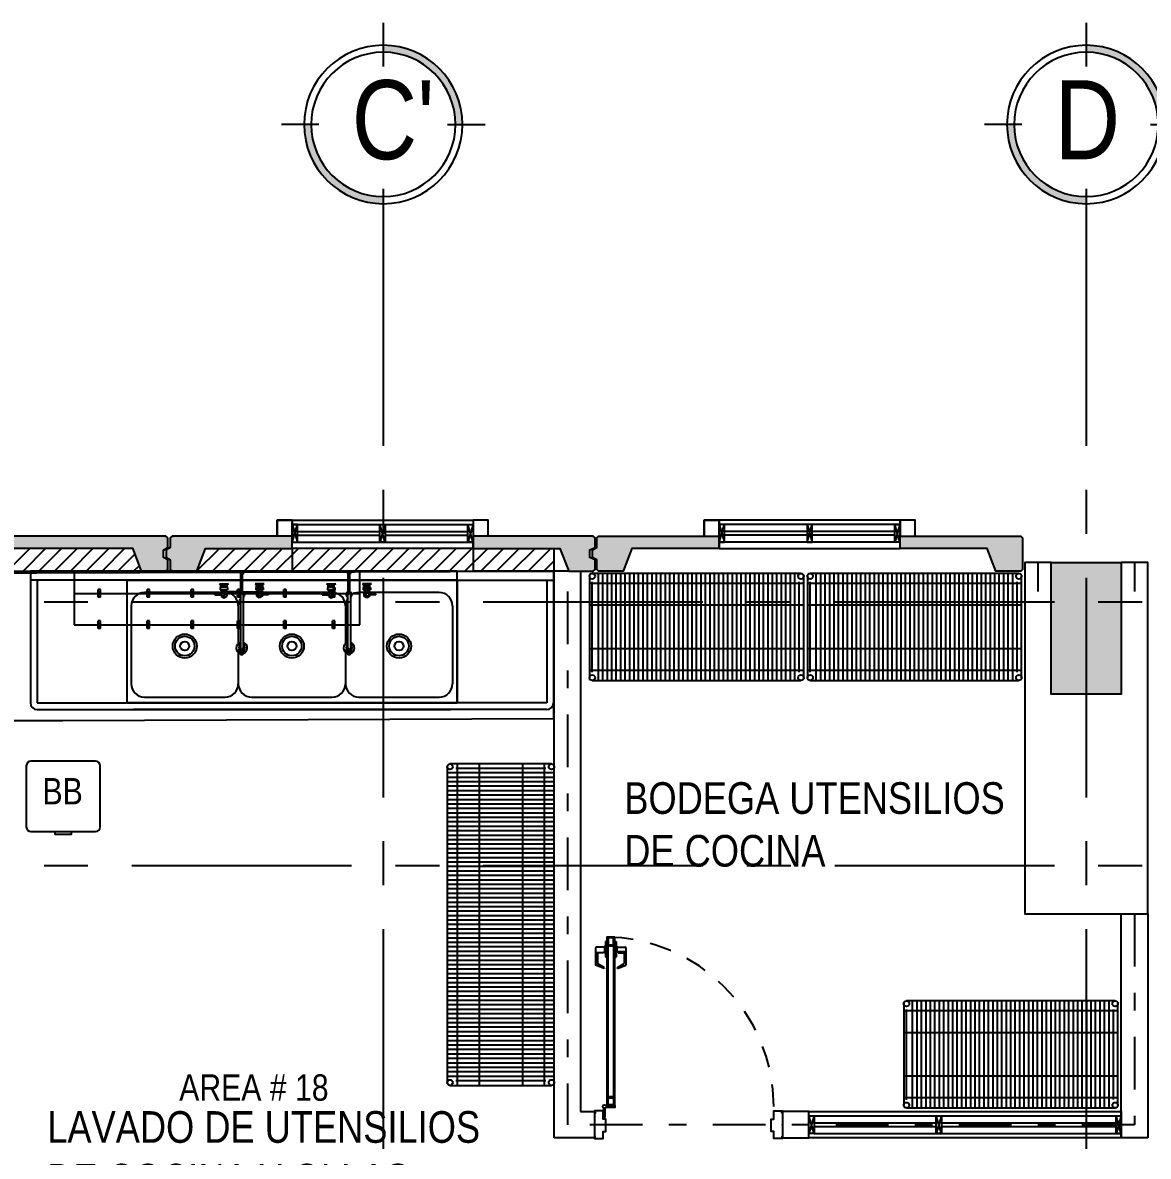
# Model space of a CAD drawing. Extents: x -28 to 149, y -33 to 76.
# Drawn here: x 17.95 to 24.35, y 31.62 to 38.07 of the extents above; entities that cross this region are included whole.
import ezdxf

# ---------------------------------------------------------------- set-up
doc = ezdxf.new("R2010")
doc.units = 0
for name, pattern in [('CENTER', [2, 1.25, -0.25, 0.25, -0.25]), ('DASHDOT', [1, 0.5, -0.25, 0, -0.25]), ('DASHDOT2', [12.7, 6.35, -3.175, 0, -3.175]), ('HIDDEN2', [0.1875, 0.125, -0.0625])]:
    doc.linetypes.add(name, pattern=pattern)
doc.layers.add('01', color=1, linetype='Continuous', lineweight=25)
for name, color, linetype in [('arq-columnas', 5, 'Continuous'), ('arq-ejes', 1, 'DASHDOT2'), ('arq-ejes-circulo', 3, 'Continuous'), ('arq-ejes-principales', 1, 'CENTER'), ('arq-ejes-text', 2, 'Continuous'), ('arq-equipamiento', 1, 'Continuous'), ('arq-hatch', 252, 'Continuous'), ('arq-mobiliario', 1, 'Continuous'), ('arq-mobiliario sanitario', 1, 'Continuous'), ('arq-pared mamposteria', 4, 'Continuous'), ('arq-paredes-liv', 3, 'Continuous'), ('arq-prefafricado', 1, 'Continuous'), ('arq-puertas', 2, 'Continuous'), ('arq-tarimas', 1, 'Continuous'), ('arq-text-area', 3, 'Continuous'), ('arq-text-codigo', 1, 'Continuous'), ('arq-text-equipamiento', 2, 'Continuous'), ('arq-ventanas', 2, 'Continuous')]:
    doc.layers.add(name, color=color, linetype=linetype)
doc.layers.add('mv', color=191, linetype='Continuous', plot=False)
doc.styles.add('dape 2', font='ARIALN.TTF', dxfattribs={"height": 2.5})

# ---------------------------------------------------------------- blocks, each defined once
blk = doc.blocks.new('*U156')
at = {"linetype": 'Continuous'}
h = blk.add_hatch(color=251, dxfattribs=at)
h.paths.add_polyline_path([(0.1643, 0.326), (0.1803, 0.326, -0.414214), (0, 0.1457), (0, 0.1617, 0.414214)])
h.paths.add_polyline_path([(-0.1643, 0.326), (-0.1803, 0.326, -0.414214), (0, 0.5063), (0, 0.4903, 0.414214)])
for p, q in [((0, 0.5577), (0, 0.4724)), ((0, 0.5432), (0, 0.4579)), ((-0.1464, 0.326), (-0.2317, 0.326)), ((0.1464, 0.326), (0.2317, 0.326)), ((0, 0.1796), (0, 0.0943))]:
    blk.add_line(p, q, dxfattribs=at)
at = {"linetype": 'CENTER', "ltscale": 0.7}
blk.add_line((0, 0.1457), (0, 0.1457), dxfattribs=at)
at = {"linetype": 'Continuous'}
for radius in [0.1803, 0.1643]:
    blk.add_circle((0, 0.326), radius, dxfattribs=at)
blk = doc.blocks.new('BB')
for points in [[(0.1842, 0), (-0.1842, 0)], [(-0.21, -0.0258), (-0.21, -0.3742)], [(0.21, -0.3742), (0.21, -0.0258)], [(-0.1842, -0.4), (0.1842, -0.4)]]:
    blk.add_lwpolyline(points)
blk.add_lwpolyline([(0.0452, -0.4), (0.0452, -0.4171), (-0.0452, -0.4171), (-0.0452, -0.4)], close=True)
for centre, start, end in [((0.1842, -0.0258), 0, 90), ((-0.1842, -0.0258), 90, 180), ((-0.1842, -0.3742), 180, 270), ((0.1842, -0.3742), 270, 0)]:
    blk.add_arc(centre, 0.0258, start, end)
blk = doc.blocks.new('AEREO')
for p, q in [((0, 0.3048), (1.6256, 0.3048)), ((0, 0.3048), (0, 0)), ((1.6256, 0), (1.6256, 0.3048)), ((0.1378, 0.1559), (0.1378, 0.1997)), ((0.1505, 0.1997), (0.1378, 0.1997)), ((0.1505, 0.1559), (0.1505, 0.1997)), ((0.4159, 0.1559), (0.4159, 0.1997)), ((0.4286, 0.1997), (0.4159, 0.1997)), ((0.4286, 0.1559), (0.4286, 0.1997)), ((0.6793, 0.1997), (0.6666, 0.1997)), ((0.6666, 0.1559), (0.6666, 0.1997)), ((0.6793, 0.1559), (0.6793, 0.1997)), ((0.93, 0.1559), (0.93, 0.1997)), ((0.9427, 0.1997), (0.93, 0.1997)), ((0.9427, 0.1559), (0.9427, 0.1997)), ((1.2061, 0.1997), (1.1934, 0.1997)), ((1.1934, 0.1559), (1.1934, 0.1997)), ((1.2061, 0.1559), (1.2061, 0.1997)), ((1.4713, 0.1559), (1.4713, 0.1997)), ((1.484, 0.1997), (1.4713, 0.1997)), ((1.484, 0.1559), (1.484, 0.1997)), ((0, 0.1778), (1.6256, 0.1778)), ((0.1505, 0.1854), (0.1378, 0.1854)), ((0.1505, 0.1702), (0.1378, 0.1702)), ((0.1505, 0.1559), (0.1378, 0.1559)), ((0.4286, 0.1854), (0.4159, 0.1854)), ((0.4286, 0.1702), (0.4159, 0.1702)), ((0.4286, 0.1559), (0.4159, 0.1559)), ((0.6793, 0.1854), (0.6666, 0.1854)), ((0.6793, 0.1702), (0.6666, 0.1702)), ((0.6793, 0.1559), (0.6666, 0.1559)), ((0.9427, 0.1854), (0.93, 0.1854)), ((0.9427, 0.1702), (0.93, 0.1702)), ((0.9427, 0.1559), (0.93, 0.1559)), ((1.2061, 0.1854), (1.1934, 0.1854)), ((1.2061, 0.1702), (1.1934, 0.1702)), ((1.2061, 0.1559), (1.1934, 0.1559)), ((1.484, 0.1854), (1.4713, 0.1854)), ((1.484, 0.1702), (1.4713, 0.1702)), ((1.484, 0.1559), (1.4713, 0.1559)), ((0, 0), (1.6256, 0)), ((0.1505, 0.0219), (0.1378, 0.0219)), ((0.1378, -0.0219), (0.1378, 0.0219)), ((0.1505, 0.0076), (0.1378, 0.0076)), ((0.1505, -0.0219), (0.1505, 0.0219)), ((0.4286, 0.0219), (0.4159, 0.0219)), ((0.4159, -0.0219), (0.4159, 0.0219)), ((0.4286, 0.0076), (0.4159, 0.0076)), ((0.4286, -0.0219), (0.4286, 0.0219)), ((0.6666, -0.0219), (0.6666, 0.0219)), ((0.6793, 0.0219), (0.6666, 0.0219)), ((0.6793, 0.0076), (0.6666, 0.0076)), ((0.6793, -0.0219), (0.6793, 0.0219)), ((0.9427, 0.0219), (0.93, 0.0219)), ((0.93, -0.0219), (0.93, 0.0219)), ((0.9427, 0.0076), (0.93, 0.0076)), ((0.9427, -0.0219), (0.9427, 0.0219)), ((1.1934, -0.0219), (1.1934, 0.0219)), ((1.2061, 0.0219), (1.1934, 0.0219)), ((1.2061, 0.0076), (1.1934, 0.0076)), ((1.2061, -0.0219), (1.2061, 0.0219)), ((1.484, 0.0219), (1.4713, 0.0219)), ((1.4713, -0.0219), (1.4713, 0.0219)), ((1.484, 0.0076), (1.4713, 0.0076)), ((1.484, -0.0219), (1.484, 0.0219)), ((0.1505, -0.0076), (0.1378, -0.0076)), ((0.1505, -0.0219), (0.1378, -0.0219)), ((0.4286, -0.0076), (0.4159, -0.0076)), ((0.4286, -0.0219), (0.4159, -0.0219)), ((0.6793, -0.0076), (0.6666, -0.0076)), ((0.6793, -0.0219), (0.6666, -0.0219)), ((0.9427, -0.0076), (0.93, -0.0076)), ((0.9427, -0.0219), (0.93, -0.0219)), ((1.2061, -0.0076), (1.1934, -0.0076)), ((1.2061, -0.0219), (1.1934, -0.0219)), ((1.484, -0.0076), (1.4713, -0.0076)), ((1.484, -0.0219), (1.4713, -0.0219))]:
    blk.add_line(p, q)
blk = doc.blocks.new('04')
for p, q in [((-0.0381, 0.7493), (-0.0381, 0)), ((2.3899, 0.7493), (-0.0381, 0.7493)), ((0.5103, 0.7493), (2.9383, 0.7493)), ((1.1314, 0.7493), (1.1362, 0.7445)), ((1.1933, 0.7445), (1.1362, 0.7445)), ((1.1536, 0.7445), (1.1571, 0.7416)), ((1.1571, 0.7416), (1.1576, 0.732)), ((1.1719, 0.732), (1.1576, 0.732)), ((1.1599, 0.6265), (1.1599, 0.732)), ((1.1696, 0.6265), (1.1696, 0.732)), ((1.1724, 0.7416), (1.1719, 0.732)), ((1.1724, 0.7416), (1.1758, 0.7445)), ((1.1933, 0.7445), (1.1981, 0.7493)), ((1.7418, 0.7493), (1.7466, 0.7445)), ((1.8037, 0.7445), (1.7466, 0.7445)), ((1.7641, 0.7445), (1.7675, 0.7416)), ((1.7675, 0.7416), (1.768, 0.732)), ((1.7823, 0.732), (1.768, 0.732)), ((1.7703, 0.6265), (1.7703, 0.732)), ((1.78, 0.6265), (1.78, 0.732)), ((1.7828, 0.7416), (1.7823, 0.732)), ((1.7828, 0.7416), (1.7863, 0.7445)), ((1.8037, 0.7445), (1.8085, 0.7493)), ((2.3899, 0), (2.3899, 0.7493)), ((2.9383, 0.7493), (2.9383, 0)), ((2.3899, 0.6985), (-0.0381, 0.6985)), ((0, 0.6985), (0, 0)), ((0.5103, 0.6985), (2.9383, 0.6985)), ((0.5103, 0.6985), (0.5103, 0)), ((1.0374, 0.6771), (1.0459, 0.6733)), ((1.0374, 0.6771), (1.0889, 0.6771)), ((1.0424, 0.6573), (1.0424, 0.644)), ((1.0839, 0.6573), (1.0424, 0.6573)), ((1.0809, 0.6733), (1.0454, 0.6733)), ((1.0454, 0.6573), (1.0454, 0.6733)), ((1.0809, 0.6638), (1.0454, 0.6638)), ((1.0889, 0.6771), (1.0804, 0.6733)), ((1.0809, 0.6573), (1.0809, 0.6733)), ((1.0839, 0.6573), (1.0839, 0.644)), ((1.2921, 0.6771), (1.2406, 0.6771)), ((1.2406, 0.6771), (1.2491, 0.6733)), ((1.2456, 0.6573), (1.2871, 0.6573)), ((1.2456, 0.6573), (1.2456, 0.644)), ((1.2486, 0.6733), (1.2841, 0.6733)), ((1.2486, 0.6573), (1.2486, 0.6733)), ((1.2486, 0.6638), (1.2841, 0.6638)), ((1.2921, 0.6771), (1.2836, 0.6733)), ((1.2841, 0.6573), (1.2841, 0.6733)), ((1.2871, 0.6573), (1.2871, 0.644)), ((1.6478, 0.6771), (1.6563, 0.6733)), ((1.6478, 0.6771), (1.6993, 0.6771)), ((1.6528, 0.6573), (1.6528, 0.644)), ((1.6943, 0.6573), (1.6528, 0.6573)), ((1.6913, 0.6733), (1.6558, 0.6733)), ((1.6558, 0.6573), (1.6558, 0.6733)), ((1.6913, 0.6638), (1.6558, 0.6638)), ((1.6993, 0.6771), (1.6908, 0.6733)), ((1.6913, 0.6573), (1.6913, 0.6733)), ((1.6943, 0.6573), (1.6943, 0.644)), ((1.9025, 0.6771), (1.851, 0.6771)), ((1.851, 0.6771), (1.8595, 0.6733)), ((1.856, 0.6573), (1.8975, 0.6573)), ((1.856, 0.6573), (1.856, 0.644)), ((1.859, 0.6733), (1.8945, 0.6733)), ((1.859, 0.6573), (1.859, 0.6733)), ((1.859, 0.6638), (1.8945, 0.6638)), ((1.9025, 0.6771), (1.894, 0.6733)), ((1.8945, 0.6573), (1.8945, 0.6733)), ((1.8975, 0.6573), (1.8975, 0.644)), ((2.3899, 0.6985), (2.3899, 0)), ((2.9002, 0.6985), (2.9002, 0)), ((1.0505, 0.6279), (0.6119, 0.6279)), ((1.0123, 0.6138), (1.0123, 0.6201)), ((1.0123, 0.6201), (1.0559, 0.6201)), ((1.0123, 0.6138), (1.0559, 0.6138)), ((1.0424, 0.644), (1.0839, 0.644)), ((1.0631, 0.6352), (1.0472, 0.626)), ((1.0472, 0.626), (1.0472, 0.6077)), ((1.0472, 0.6077), (1.0631, 0.5985)), ((1.0494, 0.644), (1.0494, 0.6273)), ((1.079, 0.626), (1.0631, 0.6352)), ((1.0631, 0.5985), (1.079, 0.6077)), ((1.1599, 0.6325), (1.0678, 0.6325)), ((1.0769, 0.644), (1.0769, 0.6273)), ((1.079, 0.626), (1.079, 0.6077)), ((1.1489, 0.6265), (1.1489, 0.6074)), ((1.1806, 0.6265), (1.1489, 0.6265)), ((1.1489, 0.6074), (1.1571, 0.6074)), ((1.1571, 0.6169), (1.1571, 0.3121)), ((1.1696, 0.6325), (1.2617, 0.6325)), ((1.1724, 0.6169), (1.1724, 0.3121)), ((1.1724, 0.6074), (1.1806, 0.6074)), ((1.1806, 0.6074), (1.1806, 0.6265)), ((1.2538, 0.6279), (1.2215, 0.6279)), ((1.2871, 0.644), (1.2456, 0.644)), ((1.2505, 0.626), (1.2664, 0.6352)), ((1.2505, 0.6077), (1.2505, 0.626)), ((1.2664, 0.5985), (1.2505, 0.6077)), ((1.253, 0.644), (1.253, 0.6325)), ((1.2664, 0.6352), (1.2823, 0.626)), ((1.2823, 0.6077), (1.2664, 0.5985)), ((1.3171, 0.6201), (1.2736, 0.6201)), ((1.3171, 0.6138), (1.2736, 0.6138)), ((1.6609, 0.6279), (1.279, 0.6279)), ((1.2801, 0.644), (1.2801, 0.6273)), ((1.2823, 0.626), (1.2823, 0.6077)), ((1.3171, 0.6138), (1.3171, 0.6201)), ((1.6228, 0.6138), (1.6228, 0.6201)), ((1.6228, 0.6201), (1.6663, 0.6201)), ((1.6228, 0.6138), (1.6663, 0.6138)), ((1.6528, 0.644), (1.6943, 0.644)), ((1.6735, 0.6352), (1.6576, 0.626)), ((1.6576, 0.626), (1.6576, 0.6077)), ((1.6576, 0.6077), (1.6735, 0.5985)), ((1.6598, 0.644), (1.6598, 0.6273)), ((1.6894, 0.626), (1.6735, 0.6352)), ((1.6735, 0.5985), (1.6894, 0.6077)), ((1.6873, 0.644), (1.6873, 0.6273)), ((1.6894, 0.626), (1.6894, 0.6077)), ((1.7593, 0.6265), (1.7593, 0.6074)), ((1.791, 0.6265), (1.7593, 0.6265)), ((1.7593, 0.6074), (1.7675, 0.6074)), ((1.7675, 0.6169), (1.7675, 0.3121)), ((1.7828, 0.6169), (1.7828, 0.3121)), ((1.7828, 0.6074), (1.791, 0.6074)), ((1.791, 0.6074), (1.791, 0.6265)), ((1.8642, 0.6279), (1.8311, 0.6279)), ((1.8975, 0.644), (1.856, 0.644)), ((1.8609, 0.626), (1.8768, 0.6352)), ((1.8609, 0.6077), (1.8609, 0.626)), ((1.8768, 0.5985), (1.8609, 0.6077)), ((1.8634, 0.644), (1.8634, 0.6279)), ((1.8768, 0.6352), (1.8927, 0.626)), ((1.8927, 0.6077), (1.8768, 0.5985)), ((1.9276, 0.6201), (1.884, 0.6201)), ((1.9276, 0.6138), (1.884, 0.6138)), ((1.8905, 0.644), (1.8905, 0.6273)), ((2.2883, 0.6279), (1.8905, 0.6279)), ((1.8927, 0.626), (1.8927, 0.6077)), ((1.9276, 0.6138), (1.9276, 0.6201)), ((0.5357, 0.5517), (0.5357, 0.1087)), ((1.1453, 0.5517), (1.1453, 0.3373)), ((1.1453, 0.5517), (1.1453, 0.3373)), ((1.7549, 0.5517), (1.7549, 0.3366)), ((1.7549, 0.5517), (1.7549, 0.3366)), ((2.3645, 0.5517), (2.3645, 0.1087)), ((1.1556, 0.328), (1.1464, 0.3121)), ((1.1571, 0.3366), (1.1505, 0.3366)), ((1.1506, 0.3366), (1.1506, 0.3194)), ((1.1556, 0.328), (1.1571, 0.328)), ((1.179, 0.3366), (1.1724, 0.3366)), ((1.1724, 0.328), (1.1739, 0.328)), ((1.1739, 0.328), (1.1831, 0.3121)), ((1.1789, 0.3366), (1.1789, 0.3194)), ((1.766, 0.328), (1.7568, 0.3121)), ((1.7675, 0.3366), (1.7609, 0.3366)), ((1.761, 0.3366), (1.761, 0.3194)), ((1.766, 0.328), (1.7675, 0.328)), ((1.7894, 0.3366), (1.7828, 0.3366)), ((1.7828, 0.328), (1.7843, 0.328)), ((1.7843, 0.328), (1.7935, 0.3121)), ((1.7893, 0.3366), (1.7893, 0.3194)), ((1.1453, 0.287), (1.1453, 0.1087)), ((1.1453, 0.287), (1.1453, 0.1087)), ((1.1464, 0.3121), (1.1556, 0.2963)), ((1.1505, 0.2908), (1.179, 0.2908)), ((1.1506, 0.2908), (1.1506, 0.3049)), ((1.1739, 0.2963), (1.1556, 0.2963)), ((1.1579, 0.2908), (1.1579, 0.2726)), ((1.1716, 0.2726), (1.1579, 0.2726)), ((1.1716, 0.2726), (1.1716, 0.2908)), ((1.1831, 0.3121), (1.1739, 0.2963)), ((1.1789, 0.2908), (1.1789, 0.3049)), ((1.7549, 0.2877), (1.7549, 0.1087)), ((1.7549, 0.2877), (1.7549, 0.1087)), ((1.7568, 0.3121), (1.766, 0.2963)), ((1.7609, 0.2908), (1.7894, 0.2908)), ((1.761, 0.2908), (1.761, 0.3049)), ((1.7843, 0.2963), (1.766, 0.2963)), ((1.7683, 0.2908), (1.7683, 0.2726)), ((1.782, 0.2726), (1.7683, 0.2726)), ((1.782, 0.2726), (1.782, 0.2908)), ((1.7935, 0.3121), (1.7843, 0.2963)), ((1.7893, 0.2908), (1.7893, 0.3049)), ((0, 0), (2.3899, 0)), ((2.9002, 0), (0.5103, 0)), ((0.6119, 0.0325), (1.0691, 0.0325)), ((1.2215, 0.0325), (1.6787, 0.0325)), ((1.8311, 0.0325), (2.2883, 0.0325)), ((0, -0.0381), (2.3518, -0.0381)), ((2.9002, -0.0381), (0.5484, -0.0381))]:
    blk.add_line(p, q)
for centre, radius in [((0.8405, 0.3231), 0.0684), ((1.4501, 0.3231), 0.0684), ((2.0597, 0.3231), 0.0684), ((0.8405, 0.3231), 0.0555), ((0.8405, 0.3231), 0.0254), ((1.4501, 0.3231), 0.0555), ((1.4501, 0.3231), 0.0254), ((2.0597, 0.3231), 0.0555), ((2.0597, 0.3231), 0.0254)]:
    blk.add_circle(centre, radius)
for centre, radius, start, end in [((0.6119, 0.5517), 0.0762, 90, 180), ((1.0631, 0.6169), 0.00794, 203.57818, 156.42182), ((1.0691, 0.5517), 0.0762, 0, 84.61625), ((1.2215, 0.5517), 0.0762, 147.70376, 180), ((1.1647, 0.6169), 0.00762, 0, 180), ((1.2215, 0.5517), 0.0762, 90, 122.47717), ((1.2663, 0.6169), 0.00794, 23.57818, 336.42182), ((1.6736, 0.6169), 0.00794, 203.57818, 156.42182), ((1.6787, 0.5517), 0.0762, 0, 83.86138), ((1.8311, 0.5517), 0.0762, 146.56165, 180), ((1.7752, 0.6169), 0.00762, 0, 180), ((1.8311, 0.5517), 0.0762, 90, 129.38137), ((1.8768, 0.6169), 0.00794, 23.57818, 336.42182), ((2.2883, 0.5517), 0.0762, 0, 90), ((1.1647, 0.3121), 0.0317, 103.88654, 257.58862), ((1.1647, 0.3121), 0.0317, 282.41138, 76.11346), ((1.7752, 0.3121), 0.0317, 103.88654, 257.58862), ((1.7752, 0.3121), 0.0317, 282.41138, 76.11346), ((1.1647, 0.3121), 0.00762, 180, 0), ((1.7752, 0.3121), 0.00762, 180, 0), ((0.6119, 0.1087), 0.0762, 180, 270), ((1.0691, 0.1087), 0.0762, 270, 0), ((1.2215, 0.1087), 0.0762, 180, 270), ((1.6787, 0.1087), 0.0762, 270, 0), ((1.8311, 0.1087), 0.0762, 180, 270), ((2.2883, 0.1087), 0.0762, 270, 0), ((0, 0), 0.0381, 180, 270), ((2.9002, 0), 0.0381, 270, 0)]:
    blk.add_arc(centre, radius, start, end)
blk = doc.blocks.new('DIV-V')
for p, q in [((0.0299, 0.04), (-0.0001, -0.06)), ((0.0299, -0.06), (-0.0001, 0.04))]:
    blk.add_line(p, q)
blk.add_lwpolyline([(0.0299, 0.04), (0.0299, -0.06), (-0.0001, -0.06), (-0.0001, 0.04)], close=True)
blk = doc.blocks.new('GHJK')
at = {"layer": 'arq-hatch'}
h = blk.add_hatch(color=256, dxfattribs=at)
h.paths.add_polyline_path([(48.2234, 153.2), (48.0555, 153.2), (48.0555, 153.1633), (48.0655, 153.1533), (48.2055, 153.1533)])
h.paths.add_polyline_path([(48.2555, 153.2833), (50.2729, 153.2833), (50.304, 153.2), (50.4729, 153.2), (50.4729, 153.2183), (50.4491, 153.2304), (50.4491, 153.2734), (50.4729, 153.2883), (50.4729, 153.3433), (50.4629, 153.3533), (48.0655, 153.3533), (48.0555, 153.3433), (48.0555, 153.2883), (48.0555, 153.2758), (48.0555, 153.2533), (48.0555, 153.2355), (48.0555, 153.2183), (48.0555, 153.2), (48.2234, 153.2)])
h.paths.add_polyline_path([(50.4729, 153.2), (50.304, 153.2), (50.3214, 153.1533), (50.4629, 153.1533), (50.4729, 153.1633)])
h = blk.add_hatch(color=256, dxfattribs=at)
h.paths.add_polyline_path([(51.1818, 153.3531), (50.4975, 153.3531), (50.4875, 153.3431), (50.4875, 153.2881), (50.4635, 153.2756), (50.4635, 153.2306), (50.4875, 153.2181), (50.4875, 153.1998), (50.6563, 153.1998), (50.6875, 153.2831), (51.1818, 153.2831)])
h.paths.add_polyline_path([(50.6563, 153.1998), (50.4875, 153.1998), (50.4875, 153.1631), (50.4975, 153.1531), (50.6389, 153.1531)])
h = blk.add_hatch(color=256, dxfattribs=at)
h.paths.add_polyline_path([(52.9048, 153.1998), (52.7369, 153.1998), (52.7548, 153.1531), (52.8948, 153.1531), (52.9048, 153.1631)])
h.paths.add_polyline_path([(52.8748, 153.2756), (52.9048, 153.2881), (52.9048, 153.3431), (52.8948, 153.3531), (52.2104, 153.3531), (52.2104, 153.2831), (52.7048, 153.2831), (52.7369, 153.1998), (52.9048, 153.1998), (52.9048, 153.2181), (52.8748, 153.2306)])
h = blk.add_hatch(color=256, dxfattribs=at)
h.paths.add_polyline_path([(53.1148, 153.2831), (53.6117, 153.2831), (53.6117, 153.3531), (52.9248, 153.3531), (52.9148, 153.3431), (52.9148, 153.2881), (52.8908, 153.2756), (52.8908, 153.2306), (52.9148, 153.2181), (52.9148, 153.1998), (53.0828, 153.1998)])
h.paths.add_polyline_path([(53.0828, 153.1998), (52.9148, 153.1998), (52.9148, 153.1631), (52.9248, 153.1531), (53.0648, 153.1531)])
h = blk.add_hatch(color=256, dxfattribs=at)
h.paths.add_polyline_path([(55.3372, 153.3431), (55.3272, 153.3531), (54.6403, 153.3531), (54.6403, 153.2831), (55.1372, 153.2831), (55.1683, 153.1998), (55.3372, 153.1998), (55.3372, 153.2181), (55.3372, 153.2881)])
h.paths.add_polyline_path([(55.3372, 153.1998), (55.1683, 153.1998), (55.1858, 153.1531), (55.3272, 153.1531), (55.3372, 153.1631)])
for p, q in [((51.1818, 153.2831), (51.1818, 153.3531)), ((54.6403, 153.2831), (54.6403, 153.3531))]:
    blk.add_line(p, q)
at = {"layer": 'arq-prefafricado'}
for p, q in [((52.2104, 153.2831), (52.2104, 153.3531)), ((53.6117, 153.2831), (53.6117, 153.3531)), ((54.6403, 153.2831), (54.6403, 153.3531))]:
    blk.add_line(p, q, dxfattribs=at)
blk.add_lwpolyline([(50.4729, 153.3433), (50.4629, 153.3533), (48.0655, 153.3533), (48.0555, 153.3433), (48.0555, 153.2883), (48.0555, 153.2758), (48.0555, 153.2308), (48.0555, 153.2183), (48.0555, 153.1633), (48.0655, 153.1533), (48.2055, 153.1533), (48.2555, 153.2833), (50.2729, 153.2833), (50.3214, 153.1533), (50.4629, 153.1533), (50.4729, 153.1633), (50.4729, 153.2183), (50.4491, 153.2304), (50.4491, 153.2734), (50.4729, 153.2883)], close=True, dxfattribs=at)
for points in [[(51.1818, 153.3531), (50.4975, 153.3531), (50.4875, 153.3431), (50.4875, 153.2881), (50.4635, 153.2756), (50.4635, 153.2306), (50.4875, 153.2181), (50.4875, 153.1631), (50.4975, 153.1531), (50.6389, 153.1531), (50.6389, 153.1531), (50.6875, 153.2831), (51.1818, 153.2831)], [(52.2104, 153.2831), (52.7048, 153.2831), (52.7548, 153.1531), (52.7548, 153.1531), (52.8948, 153.1531), (52.9048, 153.1631), (52.9048, 153.2181), (52.8748, 153.2306), (52.8748, 153.2756), (52.9048, 153.2881), (52.9048, 153.3431), (52.8948, 153.3531), (52.2104, 153.3531)], [(53.6117, 153.2831), (53.1148, 153.2831), (53.0648, 153.1531), (53.0648, 153.1531), (52.9248, 153.1531), (52.9148, 153.1631), (52.9148, 153.2181), (52.8908, 153.2306), (52.8908, 153.2756), (52.9148, 153.2881), (52.9148, 153.3431), (52.9248, 153.3531), (53.6117, 153.3531)], [(54.6403, 153.3531), (55.3272, 153.3531), (55.3372, 153.3431), (55.3372, 153.2881), (55.3372, 153.2881), (55.3372, 153.2181), (55.3372, 153.2181), (55.3372, 153.1631), (55.3272, 153.1531), (55.1858, 153.1531), (55.1858, 153.1531), (55.1372, 153.2831), (54.6403, 153.2831)]]:
    blk.add_lwpolyline(points, dxfattribs=at)
at = {"layer": 'arq-ventanas'}
for p, q in [((51.1818, 153.4181), (52.2104, 153.4181)), ((54.6403, 153.4181), (53.6117, 153.4181)), ((51.2118, 153.3781), (51.6811, 153.3781)), ((51.2118, 153.3581), (51.6811, 153.3581)), ((51.7111, 153.3781), (52.1804, 153.3781)), ((51.7111, 153.3581), (52.1804, 153.3581)), ((54.111, 153.3781), (53.6417, 153.3781)), ((54.111, 153.3581), (53.6417, 153.3581)), ((54.6103, 153.3781), (54.141, 153.3781)), ((54.6103, 153.3581), (54.141, 153.3581)), ((51.1818, 153.3181), (52.2104, 153.3181)), ((54.6403, 153.3181), (53.6117, 153.3181))]:
    blk.add_line(p, q, dxfattribs=at)
for points in [[(51.0961, 153.3531), (51.0961, 153.4431), (51.1818, 153.4431), (51.1818, 153.3531)], [(51.1818, 153.3531), (51.1818, 153.4431), (51.0961, 153.4431), (51.0961, 153.3531)], [(52.2961, 153.3531), (52.2961, 153.4431), (52.2104, 153.4431), (52.2104, 153.3531)], [(53.526, 153.3531), (53.526, 153.4431), (53.6117, 153.4431), (53.6117, 153.3531)], [(53.6117, 153.3531), (53.6117, 153.4431), (53.526, 153.4431), (53.526, 153.3531)], [(54.726, 153.3531), (54.726, 153.4431), (54.6403, 153.4431), (54.6403, 153.3531)]]:
    blk.add_lwpolyline(points, dxfattribs=at)
for points in [[(51.1818, 153.2831), (51.1818, 153.4431), (52.2104, 153.4431), (52.2104, 153.2831)], [(54.6403, 153.2831), (54.6403, 153.4431), (53.6117, 153.4431), (53.6117, 153.2831)]]:
    blk.add_lwpolyline(points, close=True, dxfattribs=at)
at = {"layer": 'arq-ventanas', "xscale": -1, "rotation": 0.0006313759814169372}
for p in [(51.2118, 153.3781), (53.6417, 153.3781), (54.141, 153.3781)]:
    blk.add_blockref('DIV-V', p, dxfattribs=at)
at = {"layer": 'arq-ventanas', "rotation": 359.9993686240187}
for p in [(51.6811, 153.3781), (52.1804, 153.3781), (54.6103, 153.3781)]:
    blk.add_blockref('DIV-V', p, dxfattribs=at)
blk = doc.blocks.new('*U184')
for p, q in [((-0.1298, -0.889), (-0.179, -0.9085)), ((-0.128, -0.8924), (-0.169, -0.9169)), ((-0.128, -0.8924), (-0.1298, -0.889)), ((-0.057, -0.8924), (-0.0552, -0.889)), ((-0.057, -0.8924), (-0.016, -0.9169)), ((-0.0552, -0.889), (-0.006, -0.9085)), ((-0.179, -1.0055), (-0.179, -0.9085)), ((-0.169, -0.9835), (-0.169, -0.9169)), ((-0.1225, -1.043), (-0.1225, -0.953)), ((-0.115, -0.953), (-0.1225, -0.953)), ((-0.07, -0.953), (-0.0625, -0.953)), ((-0.0625, -1.043), (-0.0625, -0.953)), ((-0.016, -0.9835), (-0.016, -0.9169)), ((-0.006, -1.0055), (-0.006, -0.9085)), ((-0.1275, -1.0105), (-0.174, -1.0105)), ((-0.1344, -0.978), (-0.169, -0.978)), ((-0.1275, -0.9855), (-0.167, -0.9855)), ((-0.1344, -0.978), (-0.1275, -0.9855)), ((-0.1275, -1.0155), (-0.1275, -0.9805)), ((-0.1225, -0.9805), (-0.1275, -0.9805)), ((-0.1225, -1.0155), (-0.1275, -1.0155)), ((-0.0625, -0.9805), (-0.0575, -0.9805)), ((-0.0625, -1.0155), (-0.0575, -1.0155)), ((-0.0506, -0.978), (-0.0575, -0.9855)), ((-0.0575, -1.0155), (-0.0575, -0.9805)), ((-0.0575, -1.0105), (-0.011, -1.0105)), ((-0.0506, -0.978), (-0.016, -0.978)), ((-0.115, -1.043), (-0.1225, -1.043)), ((-0.07, -1.043), (-0.0625, -1.043))]:
    blk.add_line(p, q)
for points in [[(-1.0627, 0.069), (-1.07, 0.069), (-1.07, 0.079), (-1.02, 0.079), (-1.02, 0.039), (-1.005, 0.039), (-1.005, -0.031), (-1.02, -0.031), (-1.02, -0.079), (-1.07, -0.079), (-1.07, -0.069), (-1.06, -0.069)], [(-0.0073, 0.069), (0, 0.069), (0, 0.079), (-0.05, 0.079), (-0.05, 0.039), (-0.065, 0.039), (-0.065, -0.031), (-0.05, -0.031), (-0.05, -0.079), (0, -0.079), (0, -0.069), (-0.01, -0.069)], [(-0.0513, -0.0953), (-0.0513, -0.0453), (-0.0613, -0.0453), (-0.0613, -0.0953)], [(-0.065, -0.109), (-0.115, -0.109), (-0.115, -0.099), (-0.065, -0.099)]]:
    blk.add_lwpolyline(points)
for points in [[(-0.115, -1.068), (-0.07, -1.068), (-0.07, -0.109), (-0.115, -0.109)], [(-0.0775, -0.154), (-0.1075, -0.154), (-0.1075, -0.114), (-0.0775, -0.114)], [(-0.1075, -0.159), (-0.0775, -0.159), (-0.0775, -1.018), (-0.1075, -1.018)], [(-0.0775, -1.023), (-0.1075, -1.023), (-0.1075, -1.063), (-0.0775, -1.063)]]:
    blk.add_lwpolyline(points, close=True)
blk.add_circle((-0.0563, -0.104), 0.01)
at = {"color": 251, "linetype": 'HIDDEN2'}
blk.add_arc((-0.0563, -0.104), 0.964, 180, 270, dxfattribs=at)
for centre, radius, start, end in [((-0.174, -1.0055), 0.005, 180, 270), ((-0.167, -0.9835), 0.002, 180, 270), ((-0.011, -1.0055), 0.005, 270, 0)]:
    blk.add_arc(centre, radius, start, end)
at = {"layer": 'mv'}
for p in [(-1.07, 0), (0, 0)]:
    blk.add_point(p, dxfattribs=at)
blk = doc.blocks.new('365840')
at = {"color": 2}
for p, q in [((19.3113, 33.8371), (19.3113, 32.0401)), ((19.905, 33.853), (19.3272, 33.853)), ((19.9209, 32.0401), (19.9209, 33.8371)), ((19.3272, 32.0242), (19.905, 32.0242))]:
    blk.add_line(p, q, dxfattribs=at)
at = {"color": 8}
for p, q in [((19.8725, 33.8276), (19.3597, 33.8276)), ((19.3684, 33.853), (19.3684, 32.0242)), ((19.4923, 33.853), (19.4923, 32.0242)), ((19.7399, 33.853), (19.7399, 32.0242)), ((19.8637, 33.853), (19.8637, 32.0242)), ((19.9209, 33.8022), (19.3113, 33.8022)), ((19.9209, 33.7768), (19.3113, 33.7768)), ((19.9209, 33.7514), (19.3113, 33.7514)), ((19.9209, 33.726), (19.3113, 33.726)), ((19.9209, 33.7006), (19.3113, 33.7006)), ((19.9209, 33.6752), (19.3113, 33.6752)), ((19.9209, 33.6498), (19.3113, 33.6498)), ((19.9209, 33.6244), (19.3113, 33.6244)), ((19.9209, 33.599), (19.3113, 33.599)), ((19.9209, 33.5736), (19.3113, 33.5736)), ((19.9209, 33.5482), (19.3113, 33.5482)), ((19.9209, 33.5228), (19.3113, 33.5228)), ((19.9209, 33.4974), (19.3113, 33.4974)), ((19.9209, 33.472), (19.3113, 33.472)), ((19.9209, 33.4466), (19.3113, 33.4466)), ((19.9209, 33.4212), (19.3113, 33.4212)), ((19.9209, 33.3958), (19.3113, 33.3958)), ((19.9209, 33.3704), (19.3113, 33.3704)), ((19.9209, 33.345), (19.3113, 33.345)), ((19.9209, 33.3196), (19.3113, 33.3196)), ((19.9209, 33.2942), (19.3113, 33.2942)), ((19.9209, 33.2688), (19.3113, 33.2688)), ((19.9209, 33.2434), (19.3113, 33.2434)), ((19.9209, 33.218), (19.3113, 33.218)), ((19.9209, 33.1926), (19.3113, 33.1926)), ((19.9209, 33.1672), (19.3113, 33.1672)), ((19.9209, 33.1418), (19.3113, 33.1418)), ((19.9209, 33.1164), (19.3113, 33.1164)), ((19.9209, 33.091), (19.3113, 33.091)), ((19.9209, 33.0656), (19.3113, 33.0656)), ((19.9209, 33.0402), (19.3113, 33.0402)), ((19.9209, 33.0148), (19.3113, 33.0148)), ((19.9209, 32.9894), (19.3113, 32.9894)), ((19.9209, 32.964), (19.3113, 32.964)), ((19.9209, 32.9386), (19.3113, 32.9386)), ((19.9209, 32.9132), (19.3113, 32.9132)), ((19.9209, 32.8878), (19.3113, 32.8878)), ((19.9209, 32.8624), (19.3113, 32.8624)), ((19.9209, 32.837), (19.3113, 32.837)), ((19.9209, 32.8116), (19.3113, 32.8116)), ((19.9209, 32.7862), (19.3113, 32.7862)), ((19.9209, 32.7608), (19.3113, 32.7608)), ((19.9209, 32.7354), (19.3113, 32.7354)), ((19.9209, 32.71), (19.3113, 32.71)), ((19.9209, 32.6846), (19.3113, 32.6846)), ((19.9209, 32.6592), (19.3113, 32.6592)), ((19.9209, 32.6338), (19.3113, 32.6338)), ((19.9209, 32.6084), (19.3113, 32.6084)), ((19.9209, 32.583), (19.3113, 32.583)), ((19.9209, 32.5576), (19.3113, 32.5576)), ((19.9209, 32.5322), (19.3113, 32.5322)), ((19.9209, 32.5068), (19.3113, 32.5068)), ((19.9209, 32.4814), (19.3113, 32.4814)), ((19.9209, 32.456), (19.3113, 32.456)), ((19.9209, 32.4306), (19.3113, 32.4306)), ((19.9209, 32.4052), (19.3113, 32.4052)), ((19.9209, 32.3798), (19.3113, 32.3798)), ((19.9209, 32.3544), (19.3113, 32.3544)), ((19.9209, 32.329), (19.3113, 32.329)), ((19.9209, 32.3036), (19.3113, 32.3036)), ((19.9209, 32.2782), (19.3113, 32.2782)), ((19.9209, 32.2528), (19.3113, 32.2528)), ((19.9209, 32.2274), (19.3113, 32.2274)), ((19.9209, 32.202), (19.3113, 32.202)), ((19.9209, 32.1766), (19.3113, 32.1766)), ((19.9209, 32.1512), (19.3113, 32.1512)), ((19.9209, 32.1258), (19.3113, 32.1258)), ((19.9209, 32.1004), (19.3113, 32.1004)), ((19.9209, 32.075), (19.3113, 32.075)), ((19.8725, 32.0496), (19.3597, 32.0496))]:
    blk.add_line(p, q, dxfattribs=at)
at = {"color": 2}
for centre in [(19.3272, 33.8371), (19.905, 33.8371), (19.3272, 32.0401), (19.905, 32.0401)]:
    blk.add_circle(centre, 0.0159, dxfattribs=at)
blk = doc.blocks.new('klpo´jfd')
at = {"color": 2}
for p, q in [((24.165, 31.6878), (22.9775, 31.6878)), ((22.9617, 31.6719), (22.9617, 31.0941)), ((24.1809, 31.0941), (24.1809, 31.6719)), ((22.9775, 31.0782), (24.165, 31.0782))]:
    blk.add_line(p, q, dxfattribs=at)
at = {"color": 8}
for p, q in [((23.0125, 31.0782), (23.0125, 31.6878)), ((23.0379, 31.0782), (23.0379, 31.6878)), ((23.0633, 31.0782), (23.0633, 31.6878)), ((23.0887, 31.0782), (23.0887, 31.6878)), ((23.1141, 31.0782), (23.1141, 31.6878)), ((23.1395, 31.0782), (23.1395, 31.6878)), ((23.1649, 31.0782), (23.1649, 31.6878)), ((23.1903, 31.0782), (23.1903, 31.6878)), ((23.2157, 31.0782), (23.2157, 31.6878)), ((23.2411, 31.0782), (23.2411, 31.6878)), ((23.2665, 31.0782), (23.2665, 31.6878)), ((23.2919, 31.0782), (23.2919, 31.6878)), ((23.3173, 31.0782), (23.3173, 31.6878)), ((23.3427, 31.0782), (23.3427, 31.6878)), ((23.3681, 31.0782), (23.3681, 31.6878)), ((23.3935, 31.0782), (23.3935, 31.6878)), ((23.4189, 31.0782), (23.4189, 31.6878)), ((23.4443, 31.0782), (23.4443, 31.6878)), ((23.4697, 31.0782), (23.4697, 31.6878)), ((23.4951, 31.0782), (23.4951, 31.6878)), ((23.5205, 31.0782), (23.5205, 31.6878)), ((23.5459, 31.0782), (23.5459, 31.6878)), ((23.5713, 31.0782), (23.5713, 31.6878)), ((23.5967, 31.0782), (23.5967, 31.6878)), ((23.6221, 31.0782), (23.6221, 31.6878)), ((23.6475, 31.0782), (23.6475, 31.6878)), ((23.6729, 31.0782), (23.6729, 31.6878)), ((23.6983, 31.0782), (23.6983, 31.6878)), ((23.7237, 31.0782), (23.7237, 31.6878)), ((23.7491, 31.0782), (23.7491, 31.6878)), ((23.7745, 31.0782), (23.7745, 31.6878)), ((23.7999, 31.0782), (23.7999, 31.6878)), ((23.8253, 31.0782), (23.8253, 31.6878)), ((23.8507, 31.0782), (23.8507, 31.6878)), ((23.8761, 31.0782), (23.8761, 31.6878)), ((23.9015, 31.0782), (23.9015, 31.6878)), ((23.9269, 31.0782), (23.9269, 31.6878)), ((23.9523, 31.0782), (23.9523, 31.6878)), ((23.9777, 31.0782), (23.9777, 31.6878)), ((24.0031, 31.0782), (24.0031, 31.6878)), ((24.0285, 31.0782), (24.0285, 31.6878)), ((24.0539, 31.0782), (24.0539, 31.6878)), ((24.0793, 31.0782), (24.0793, 31.6878)), ((24.1047, 31.0782), (24.1047, 31.6878)), ((24.1301, 31.0782), (24.1301, 31.6878)), ((24.1809, 31.6307), (22.9617, 31.6307)), ((22.9775, 31.1251), (22.9775, 31.639)), ((24.1555, 31.1266), (24.1555, 31.6394)), ((24.1809, 31.5068), (22.9617, 31.5068)), ((24.1809, 31.2592), (22.9617, 31.2592)), ((24.1809, 31.1354), (22.9617, 31.1354))]:
    blk.add_line(p, q, dxfattribs=at)
at = {"color": 2}
for centre in [(22.9775, 31.6719), (24.165, 31.6719), (22.9775, 31.0941), (24.165, 31.0941)]:
    blk.add_circle(centre, 0.0159, dxfattribs=at)

msp = doc.modelspace()

# ---------------------------------------------------------------- hatches: boundary and pattern name
at = {"layer": 'arq-hatch'}
h = msp.add_hatch(dxfattribs=at)
h.set_pattern_fill('LINE', color=8, scale=0.02, angle=45, style=0)
h.set_pattern_definition([(45, (56.22398, 4.97406), (-0.04490128, 0.04490128), [])])
h.paths.add_polyline_path([(56.306, 6.62), (56.176, 6.67), (56.176, 4.4481), (56.306, 4.4966)])
h.paths.add_polyline_path([(56.3053, 4.0878), (56.176, 4.1375), (56.176, 3.9938), (56.0849, 3.9938), (56.1349, 3.8639), (56.3049, 3.8639)])
h.paths.add_polyline_path([(55.7735, 3.9938), (53.9322, 3.9938), (53.9322, 3.8638), (54.1448, 3.8638), (55.1734, 3.8638), (55.7249, 3.8638)])
h.paths.add_polyline_path([(53.9322, 3.9938), (53.8322, 3.9938), (53.8322, 3.8638), (53.9322, 3.8638)])
h.paths.add_polyline_path([(53.8322, 3.9938), (53.5432, 3.9938), (53.5932, 3.8638), (53.8322, 3.8638)])
h.paths.add_polyline_path([(-0.1776, 4.5303), (-0.3076, 4.4803), (-0.3076, 4.2812), (-0.1776, 4.2812)])
h.paths.add_polyline_path([(-0.1776, 4.2812), (-0.3076, 4.2812), (-0.3076, 4.1562), (-0.1776, 4.1562)])
h.paths.add_polyline_path([(0, 4.0803), (-0.1776, 4.0803), (-0.1776, 4.1562), (-0.3076, 4.1562), (-0.3076, 3.9503), (0, 3.9503)])
h.paths.add_polyline_path([(0.2724, 4.0803), (0, 4.0803), (0, 3.9503), (0.2224, 3.9503)])
h.paths.add_polyline_path([(10.3138, 5.6199), (8.2571, 5.6238), (8.2772, 5.57), (8.7716, 5.57), (9.8002, 5.57), (10.2946, 5.57)])
h.paths.add_polyline_path([(10.3446, 5.7), (8.2287, 5.7), (8.2571, 5.6238), (10.3138, 5.6199)])
h.paths.add_polyline_path([(12.7719, 5.7), (10.656, 5.7), (10.6862, 5.6192), (12.7393, 5.6153)])
h.paths.add_polyline_path([(12.7393, 5.6153), (10.6862, 5.6192), (10.7046, 5.57), (11.199, 5.57), (12.2275, 5.57), (12.2275, 5.5701), (12.7219, 5.5701)])
h.paths.add_polyline_path([(13.1, 5.7), (13.0833, 5.7), (13.1, 5.6552)])
h.paths.add_polyline_path([(56.306, 8.6376), (56.1754, 8.6878), (56.1754, 8.1159), (56.1754, 8.0999), (56.1754, 8.05), (56.306, 8.05)])
h.paths.add_polyline_path([(56.306, 8.05), (56.1754, 8.05), (56.1754, 7.2312), (56, 7.2312), (56.175, 7.2256), (56, 7.22), (56.175, 7.22), (56.175, 6.981), (56.306, 7.03)])
h.paths.add_polyline_path([(49.6461, 35.08), (48.5573, 35.08), (48.5087, 34.95), (49.6461, 34.95)])
h.paths.add_polyline_path([(50.5797, 35.08), (49.6461, 35.08), (49.6461, 34.95), (50.6297, 34.95)])
h.paths.add_polyline_path([(51.0789, 35.08), (50.9883, 35.08), (50.9397, 34.95), (51.0789, 34.95)])
h.paths.add_polyline_path([(51.2289, 35.08), (51.0789, 35.08), (51.0789, 34.95), (51.2289, 34.95)])
h.paths.add_polyline_path([(53.0056, 35.08), (51.2289, 35.08), (51.2289, 34.95), (53.0556, 34.95)])
h.paths.add_polyline_path([(20.5106, 35.08), (20, 35.08), (20, 34.9502), (20.5106, 34.9502)])
h.paths.add_polyline_path([(20, 35.08), (19.482, 35.08), (19.482, 34.9502), (20, 34.9502)])
h.paths.add_polyline_path([(42.086, 35.08), (41.0575, 35.08), (41.0575, 34.95), (42.086, 34.95)])
h.paths.add_polyline_path([(41.0575, 35.08), (40.563, 35.08), (40.513, 34.95), (41.0575, 34.95)])
h.paths.add_polyline_path([(42.5804, 35.08), (42.086, 35.08), (42.086, 34.95), (42.629, 34.95)])
edge = h.paths.add_edge_path()
edge.add_line((34.5796, 35.08), (34.4, 35.08))
edge.add_arc((34.4, 34.98), 0.1, 90, 179.99998)
edge.add_line((34.3, 34.98), (34.3, 34.95))
edge.add_line((34.3, 34.95), (34.6282, 34.95))
edge.add_line((34.6282, 34.95), (34.5796, 35.08))
h.paths.add_polyline_path([(37.0056, 35.08), (34.9882, 35.08), (34.9382, 34.95), (37.0541, 34.95)])
h.paths.add_polyline_path([(39.4373, 35.08), (37.4141, 35.08), (37.3641, 34.95), (39.4858, 34.95)])
h.paths.add_polyline_path([(18.573, 35.0802), (17.3999, 35.0802), (17.3999, 34.9502), (18.6216, 34.9502)])
h.paths.add_polyline_path([(19.482, 35.08), (18.9876, 35.08), (18.9391, 34.9502), (19.482, 34.9502)])
h.paths.add_polyline_path([(20.9731, 35.08), (20.5106, 35.08), (20.5106, 34.9502), (20.9731, 34.9502)])
h.paths.add_polyline_path([(8.5108, 34.95), (8.5594, 35.08), (10.5792, 35.08), (10.6292, 34.95)])
edge = h.paths.add_edge_path()
edge.add_line((10.9417, 34.95), (10.9903, 35.08))
edge.add_line((10.9903, 35.08), (13.0077, 35.08))
edge.add_line((13.0077, 35.08), (13.0327, 35.015))
edge.add_line((13.0327, 35.015), (13.0577, 34.95))
edge.add_line((13.0577, 34.95), (10.9417, 34.95))
msp.add_hatch(color=256, dxfattribs=at).paths.add_polyline_path([(23.8, 34.25), (24.2, 34.25), (24.2, 35), (23.8, 35)])

# ---------------------------------------------------------------- linework, layer by layer
at = {"layer": '01'}
for p, q in [((19.482, 35.08), (19.482, 34.9502)), ((20.5106, 35.08), (20.5106, 34.9502)), ((17.3999, 34.9502), (20, 34.9502)), ((19.482, 34.9502), (20.9731, 34.9502)), ((21.0549, 34.9502), (20.5106, 34.9502))]:
    msp.add_line(p, q, dxfattribs=at)
at = {"layer": 'arq-columnas'}
msp.add_lwpolyline([(23.8, 35), (23.65, 35), (23.65, 33), (24.35, 33), (24.35, 35), (24.2, 35), (24.2, 34.25), (23.8, 34.25), (23.8, 35), (24.2, 35)], dxfattribs=at)
at = {"layer": 'arq-ejes', "linetype": 'DASHDOT', "ltscale": 0.6}
for p, q in [((23.725, 35), (23.725, 34.835)), ((24.275, 35), (24.275, 34.835)), ((21.0481, 34.835), (21.0481, 31.8)), ((24.275, 33), (24.275, 31.8)), ((24.275, 31.8), (21.0481, 31.8))]:
    msp.add_line(p, q, dxfattribs=at)
at = {"layer": 'arq-ejes-principales'}
for p, q in [((20, 36.9128), (20, -2.6791)), ((24, 36.9128), (24, -2.6791)), ((-5.4309, 34.775), (59.8797, 34.775)), ((-5.4309, 33.275), (59.8797, 33.275))]:
    msp.add_line(p, q, dxfattribs=at)
at = {"layer": 'arq-mobiliario'}
msp.add_lwpolyline([(17.4361, 34.0985), (17.4361, 34.9389), (20.968, 34.95), (20.9683, 34.1097), (18.1761, 34.0985), (18.1761, 34.0985)], close=True, dxfattribs=at)
at = {"layer": 'arq-pared mamposteria'}
for p, q in [((20.9731, 31.725), (20.9731, 35.08)), ((20.9731, 35.08), (21.005, 35.08)), ((21.005, 35.08), (21.055, 34.95)), ((21.055, 34.95), (21.1231, 34.95)), ((21.1231, 34.95), (21.1231, 31.875)), ((21.1231, 31.725), (20.9731, 31.725))]:
    msp.add_line(p, q, dxfattribs=at)
msp.add_lwpolyline([(21.1231, 31.875), (21.2021, 31.875), (21.2021, 31.725), (21.1231, 31.725)], dxfattribs=at)
at = {"layer": 'arq-paredes-liv'}
for points in [[(24.35, 31.725), (24.2, 31.725), (24.2, 33), (24.35, 33), (24.35, 31.725)], [(22.2721, 31.725), (22.4221, 31.725), (22.4221, 31.875), (22.2721, 31.875)]]:
    msp.add_lwpolyline(points, close=True, dxfattribs=at)
at = {"layer": 'arq-ventanas', "color": 1}
for p, q in [((22.4505, 31.85), (24.2, 31.85)), ((22.4521, 31.81), (23.1466, 31.81)), ((23.1766, 31.81), (24.17, 31.81)), ((22.4521, 31.79), (23.1466, 31.79)), ((22.4521, 31.75), (24.2, 31.75)), ((23.1766, 31.79), (24.17, 31.79))]:
    msp.add_line(p, q, dxfattribs=at)
msp.add_lwpolyline([(22.4221, 31.875), (24.2, 31.875), (24.2, 31.725), (22.4221, 31.725)], close=True, dxfattribs=at)

# ---------------------------------------------------------------- block references
at = {"layer": 'arq-ejes-circulo', "xscale": -2.5, "yscale": 2.5, "zscale": 2.5}
for p in [(20, 36.677), (24, 36.677)]:
    msp.add_blockref('*U156', p, dxfattribs=at)
at = {"layer": 'arq-equipamiento'}
msp.add_blockref('BB', (18.1785, 33.8685), dxfattribs=at)
at = {"layer": 'arq-hatch', "color": 2}
msp.add_blockref('GHJK', (-31.6998, -118.2032), dxfattribs=at)
at = {"layer": 'arq-mobiliario'}
msp.add_blockref('AEREO', (18.2402, 34.6454), dxfattribs=at)
at = {"layer": 'arq-mobiliario sanitario'}
msp.add_blockref('04', (18.0297, 34.2007), dxfattribs=at)
at = {"layer": 'arq-puertas', "color": 253, "rotation": 180.0000000000102}
msp.add_blockref('*U184', (21.2021, 31.8), dxfattribs=at)
at = {"layer": 'arq-tarimas'}
for name, p in [('klpo´jfd', (-1.7881, 3.2495)), ('klpo´jfd', (-0.5482, 3.2495)), ('365840', (1.0523, 0)), ('klpo´jfd', (0, 0.8171))]:
    msp.add_blockref(name, p, dxfattribs=at)
at = {"layer": 'arq-ventanas', "rotation": 359.9991553463183}
msp.add_blockref('DIV-V', (22.4222, 31.81), dxfattribs=at)
at = {"layer": 'arq-ventanas', "color": 1, "rotation": 359.9991553463183}
for p in [(23.1466, 31.81), (24.17, 31.81)]:
    msp.add_blockref('DIV-V', p, dxfattribs=at)

# ---------------------------------------------------------------- texts
at = {"layer": 'arq-ejes-text', "char_height": 0.45, "width": 0.353005, "attachment_point": 1, "style": 'dape 2'}
for s, insert in [("C'", (19.8206, 37.744)), ('D', (23.8206, 37.744))]:
    msp.add_mtext(s, dxfattribs=dict(at, insert=insert))
at = {"layer": 'arq-text-area', "char_height": 0.18, "width": 2.909108, "attachment_point": 1, "style": 'dape 2'}
for s, insert in [('BODEGA UTENSILIOS\\PDE COCINA', (21.3713, 33.749)), ('LAVADO DE UTENSILIOS \\PDE COCINA Y OLLAS', (18.0877, 31.8773))]:
    msp.add_mtext(s, dxfattribs=dict(at, insert=insert))
at = {"layer": 'arq-text-codigo', "style": 'dape 2'}
msp.add_text('AREA # 18', height=0.15, dxfattribs=at).set_placement((18.8386, 31.9368))
at = {"layer": 'arq-text-equipamiento', "insert": (18.0606, 33.7729), "char_height": 0.15, "width": 0.263578, "attachment_point": 1, "style": 'dape 2'}
msp.add_mtext('BB', dxfattribs=at)

doc.saveas('drawing.dxf')
